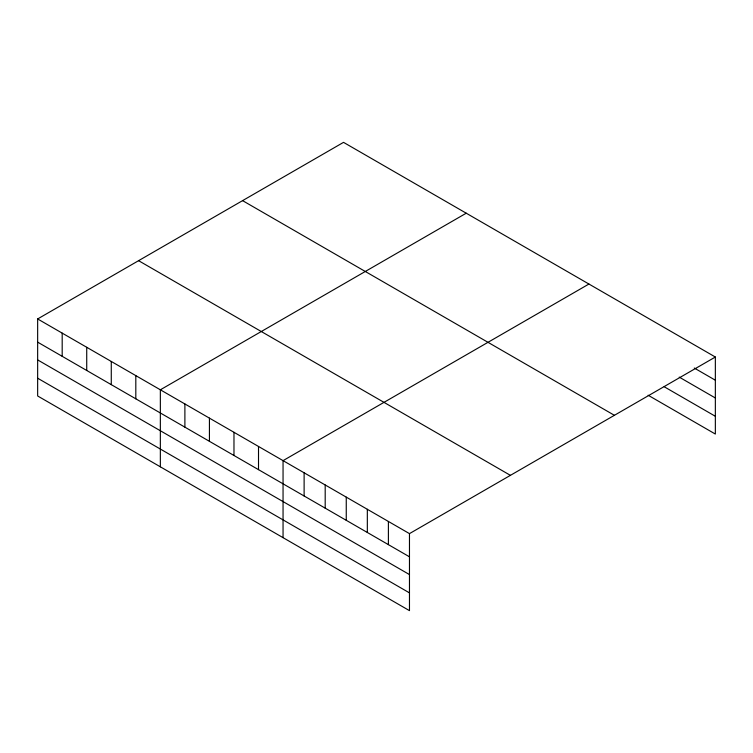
<?xml version="1.0" encoding="UTF-8"?>
<svg xmlns="http://www.w3.org/2000/svg" width="753" height="753" viewBox="0 0 753 753"><rect width="100%" height="100%" fill="white"/><g stroke="black" fill="none" stroke-linecap="round" stroke-linejoin="round"><path stroke-width="1.13" d="M37.65 318.952L409.472 533.623L409.472 610.645L37.65 395.974L37.65 318.952L343.528 142.355L715.35 357.026L715.35 434.048L648.126 395.231M466.229 213.203L160.351 389.8L160.351 466.813M588.931 284.041L283.053 460.638L283.053 537.651M409.472 533.623L715.35 357.026M694.285 368.048L715.35 380.209M679.234 377.121L715.35 397.979M664.184 386.741L715.35 416.277M242.588 200.637L614.41 415.308M138.59 260.679L510.412 475.35M37.65 342.144L409.472 556.806M37.65 359.906L409.472 574.577M37.65 378.213L409.472 592.875M388.397 521.462L388.397 544.645M367.332 509.292L367.332 532.484M346.258 497.131L346.258 520.314M325.192 484.97L325.192 508.153M304.118 472.799L304.118 495.992M258.514 446.473L258.514 469.656M233.976 432.297L233.976 455.49M209.428 418.131L209.428 441.314M184.89 403.966L184.89 427.149M135.813 375.625L135.813 398.817M111.275 361.459L111.275 384.642M86.727 347.293L86.727 370.476M62.188 333.127L62.188 356.31"/></g></svg>
